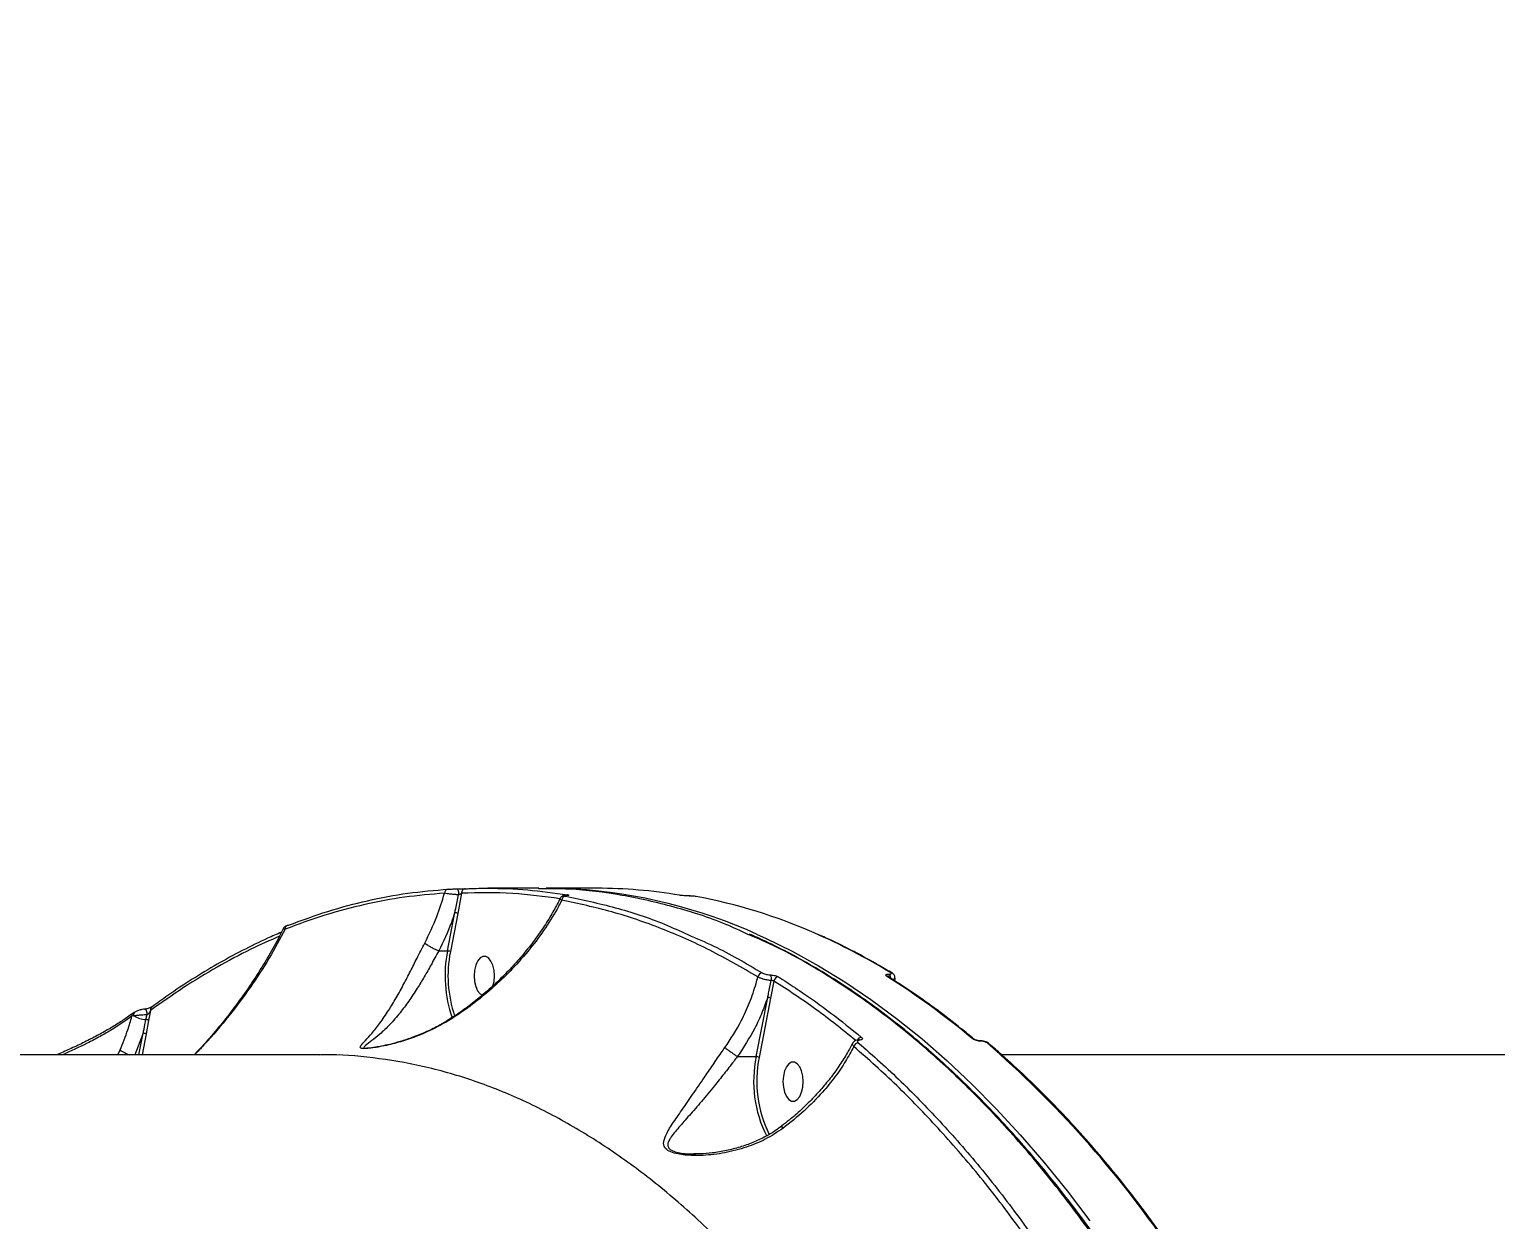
# Model space of a CAD drawing. Header units: millimetres. Extents: x -7735 to 7893, y -6545 to 6034.
# Drawn here: x 2766.6 to 3101.2, y 610.5 to 882.1 of the extents above; entities that cross this region are included whole.
import ezdxf

# ---------------------------------------------------------------- set-up
doc = ezdxf.new("R2010")
doc.units = ezdxf.units.MM
doc.layers.add('DIKOM_ОБЪЕКТ', color=7, linetype='Continuous')
doc.layers.add('DIKOM_РАЗМЕР_ОБЪЕКТА', color=7, linetype='Continuous')
doc.styles.add('style1', font='arial.ttf', dxfattribs={"width": 0.8})
doc.dimstyles.new('1-50', dxfattribs={"dimtxt": 300, "dimasz": 200, "dimexe": 100, "dimexo": 0, "dimgap": 100, "dimtad": 1, "dimtxsty": 'style1', "dimcen": 200, "dimclrd": 7, "dimclre": 7, "dimclrt": 7, "dimadec": 1, "dimazin": 2, "dimtfac": 1, "dimtmove": 0, "dimatfit": 2, "dimfxl": 0, "dimlwd": 25, "dimlwe": 18, "dimarcsym": 0})

# ---------------------------------------------------------------- blocks, each defined once
blk = doc.blocks.new('*D0')
at = {"layer": 'Defpoints', "color": 0, "transparency": 16777216}
for p in [(5893.22, 882.1), (-4595.74, 266.13), (5893.22, -5840.17)]:
    blk.add_point(p, dxfattribs=at)
at = {"layer": 'DIKOM_РАЗМЕР_ОБЪЕКТА', "color": 7, "lineweight": 18, "transparency": 16777216}
for p, q in [((5893.22, 882.1), (5893.22, -5940.17)), ((-4595.74, 266.13), (-4595.74, -5940.17))]:
    blk.add_line(p, q, dxfattribs=at)
at = {"layer": 'DIKOM_РАЗМЕР_ОБЪЕКТА', "color": 7, "lineweight": 25, "transparency": 16777216}
blk.add_line((-4395.74, -5840.17), (5693.22, -5840.17), dxfattribs=at)
at = {"layer": 'DIKOM_РАЗМЕР_ОБЪЕКТА', "color": 7, "transparency": 16777216}
for points in [[(-4395.74, -5806.84), (-4395.74, -5873.51), (-4595.74, -5840.17)], [(5693.22, -5806.84), (5693.22, -5873.51), (5893.22, -5840.17)]]:
    blk.add_solid(points, dxfattribs=at)
at = {"layer": 'DIKOM_РАЗМЕР_ОБЪЕКТА', "color": 7, "transparency": 16777216, "insert": (648.74, -5587), "char_height": 300, "attachment_point": 5, "style": 'style1'}
blk.add_mtext('10450', dxfattribs=at)

msp = doc.modelspace()

# ---------------------------------------------------------------- linework, layer by layer
at = {"layer": 'DIKOM_ОБЪЕКТ', "color": 7, "linetype": 'Continuous', "lineweight": 15}
for p, q in [((2882.832, 686.125), (2871.192, 686.125)), ((2896.119, 686.125), (2884.547, 686.125)), ((2865.234, 685.008), (2864.359, 680.386)), ((2917.243, 684.367), (2917.154, 684.367)), ((2917.154, 684.367), (2917.201, 684.363)), ((2917.29, 684.363), (2917.201, 684.363)), ((2917.243, 684.367), (2917.29, 684.363)), ((2862.002, 671.833), (2863.69, 680.562)), ((2864.359, 680.386), (2862.671, 671.657)), ((2860.049, 671.833), (2860.045, 671.834)), ((2860.049, 671.833), (2862.002, 671.833)), ((2962.548, 665.959), (2962.55, 665.957)), ((2962.723, 666.52), (2962.77, 666.52)), ((2936.485, 664.961), (2935.744, 661.04)), ((2964.115, 664.938), (2964.171, 665.606)), ((2932.463, 647.71), (2935.075, 661.216)), ((2935.744, 661.04), (2933.133, 647.534)), ((2790.418, 656.99), (2789.994, 656.903)), ((2792.995, 658.552), (2793.004, 658.552)), ((2793.833, 655.982), (2793.244, 652.883)), ((2794.261, 658.239), (2793.833, 655.982)), ((2792.575, 653.059), (2790.704, 648.125)), ((2791.621, 648.125), (2792.575, 653.059)), ((2793.244, 652.883), (2792.324, 648.125)), ((2786.819, 648.125), (2787.297, 649.259)), ((2983.588, 651.319), (2983.52, 651.319)), ((2983.794, 651.236), (2983.725, 651.236)), ((2832.867, 648.125), (2534.825, 648.125)), ((2928.179, 647.71), (2932.463, 647.71)), ((3250.6, 648.125), (2988.492, 648.125)), ((2918.226, 625.548), (2918.662, 625.552))]:
    msp.add_line(p, q, dxfattribs=at)
at = {"layer": 'DIKOM_ОБЪЕКТ', "color": 7, "linetype": 'Continuous', "lineweight": 15, "flags": 128}
for points in [[(2864.152, 685.968), (2864.243, 685.945), (2864.33, 685.865), (2864.408, 685.731), (2864.471, 685.553), (2864.516, 685.341), (2864.54, 685.107), (2864.542, 684.864), (2864.523, 684.628)], [(2884.547, 686.125), (2884.805, 686.125), (2888.129, 686.068)], [(2825.728, 677.679), (2825.57, 677.663), (2825.474, 677.635)], [(2932.673, 675.599), (2934.572, 674.74), (2940.658, 671.749), (2946.697, 668.417), (2952.683, 664.746), (2958.612, 660.739), (2964.479, 656.4), (2970.278, 651.732), (2976.005, 646.739), (2981.655, 641.426), (2987.223, 635.797), (2992.705, 629.856), (2998.096, 623.609), (3003.391, 617.061), (3008.585, 610.217)], [(2872.384, 663.786), (2872.627, 664.858), (2872.721, 666.125), (2872.627, 667.393), (2872.354, 668.558), (2871.922, 669.526), (2871.366, 670.219), (2870.733, 670.58), (2870.074, 670.58), (2869.441, 670.219), (2868.886, 669.526), (2868.454, 668.558), (2868.18, 667.393), (2868.086, 666.125), (2868.086, 666.125)], [(2868.086, 666.125), (2868.18, 664.858), (2868.454, 663.692), (2868.886, 662.724), (2869.441, 662.032), (2870.001, 661.694)], [(2790.266, 657.616), (2790.259, 657.611), (2790.202, 657.562)], [(2793.004, 658.552), (2793.088, 658.531), (2793.191, 658.433), (2793.284, 658.264), (2793.359, 658.038), (2793.409, 657.773), (2793.431, 657.49), (2793.423, 657.212)], [(2938.547, 642.002), (2938.641, 640.735), (2938.915, 639.569), (2939.347, 638.601), (2939.902, 637.909), (2940.535, 637.548), (2941.195, 637.548), (2941.828, 637.909), (2942.383, 638.601), (2942.815, 639.569), (2943.089, 640.735), (2943.183, 642.002), (2943.089, 643.27), (2942.815, 644.435), (2942.383, 645.403), (2941.828, 646.096), (2941.195, 646.457), (2940.535, 646.457), (2939.902, 646.096), (2939.347, 645.403), (2938.915, 644.435), (2938.641, 643.27), (2938.547, 642.002)]]:
    msp.add_lwpolyline(points, dxfattribs=at)
at = {"layer": 'DIKOM_ОБЪЕКТ', "color": 7, "linetype": 'Continuous', "lineweight": 15}
for centre, radius, start, end in [((2862.229, 685.016), 0.906, 94.16226, 181.31978), ((2866.154, 685.088), 0.923, 94.63545, 184.92584), ((2883.552, 566.773), 119.398, 65.70673, 86.38452), ((2896.092, 573.815), 112.31, 80.32787, 89.98635), ((2889.07, 683.342), 0.978, 94.65366, 177.18007), ((2889.401, 683.844), 0.792, 90.58864, 117.60913), ((2896.096, 563.096), 123.25, 66.26737, 79.4243), ((2863.704, 679.251), 1.311, 59.98639, 90.61083), ((2825.813, 676.853), 0.853, 113.41968, 184.82232), ((2888.296, 544.684), 143.244, 58.50177, 66.37524), ((2891.352, 666.176), 29.891, 169.09031, 198.73492), ((2862.016, 670.522), 1.311, 59.98639, 90.61083), ((2890.553, 666.131), 28.424, 168.78894, 198.81721), ((2933.908, 665.706), 1.102, 94.56298, 169.40918), ((2934.315, 665.485), 1.607, 344.92959, 33.00861), ((2937.585, 664.805), 1.111, 94.59751, 171.95847), ((2870.347, 519.335), 173.095, 49.96363, 57.96019), ((2962.182, 665.37), 0.694, 58.35167, 90.58112), ((2961.968, 665.697), 1.117, 355.66331, 47.48232), ((2962.007, 665.69), 1.128, 354.51954, 47.4012), ((2963.144, 666.126), 0.696, 58.81092, 90.5214), ((2935.089, 659.905), 1.311, 59.98547, 90.61176), ((2790.766, 657.022), 0.781, 136.24673, 188.74186), ((2791.118, 657.268), 0.753, 126.20872, 201.7275), ((2794.101, 664.211), 8.107, 242.9794, 263.70466), ((2793.184, 654.84), 1.314, 60.40334, 88.76644), ((2795.021, 658.436), 0.786, 130.31602, 194.5286), ((2792.588, 651.747), 1.312, 59.99356, 90.59413), ((2955.822, 649.697), 1.168, 94.15543, 165.02711), ((2956.57, 650.952), 1.15, 94.01205, 151.48066), ((2955.86, 651.123), 0.435, 54.66305, 93.04948), ((2981.707, 651.192), 0.67, 49.94949, 91.13667), ((2983.512, 651.004), 0.314, 47.35496, 88.84866), ((2983.58, 651.004), 0.315, 47.38876, 88.10009), ((2824.248, 465.665), 245.283, 34.45535, 49.01513), ((2985.133, 650.157), 0.668, 50.22029, 91.21064), ((2959.186, 642), 27.326, 167.93835, 207.08261), ((2932.477, 646.4), 1.31, 59.9789, 90.61833), ((2959.28, 642.027), 26.721, 168.10599, 206.82552)]:
    msp.add_arc(centre, radius, start, end, dxfattribs=at)
for points, knots in [([(2825.728, 677.679), (2828.724, 678.789), (2834.715, 681.01), (2843.806, 683.397), (2852.957, 685.144), (2859.095, 685.661), (2862.164, 685.92)], [0, 0, 0, 0, 0.2491003, 0.4982004, 0.749099, 1, 1, 1, 1]), ([(2862.164, 685.92), (2862.282, 685.926), (2862.52, 685.939), (2863.046, 685.953), (2863.62, 685.964), (2863.979, 685.967), (2864.152, 685.968)], [0, 0, 0, 0, 0.2583117, 0.5166819, 0.7678115, 1, 1, 1, 1]), ([(2864.152, 685.968), (2864.321, 685.969), (2864.669, 685.971), (2865.225, 685.981), (2865.734, 685.994), (2865.964, 686.003), (2866.079, 686.008)], [0, 0, 0, 0, 0.2338544, 0.4824566, 0.7413347, 1, 1, 1, 1]), ([(2866.079, 686.008), (2866.423, 686.023), (2868.139, 686.097), (2872.884, 686.175), (2880.32, 685.91), (2886.367, 685.061), (2889.393, 684.636)], [0, 0, 0, 0, 0.0441406, 0.2207138, 0.6100111, 1, 1, 1, 1]), ([(2930.575, 675.608), (2928.899, 676.382), (2923.336, 678.95), (2913.737, 681.995), (2901.83, 684.691), (2891.479, 686.044), (2885.113, 685.981), (2882.742, 685.957)], [0, 0, 0, 0, 0.1071174, 0.3555389, 0.6041533, 0.8525755, 1, 1, 1, 1]), ([(2861.323, 684.995), (2858.283, 684.74), (2852.202, 684.23), (2843.092, 682.501), (2833.998, 680.125), (2827.975, 677.895), (2824.964, 676.781)], [0, 0, 0, 0, 0.2491003, 0.4982004, 0.7491014, 1, 1, 1, 1]), ([(2856.82, 673.594), (2857.806, 675.604), (2859.634, 679.331), (2860.791, 683.209), (2861.323, 684.995)], [0, 0, 0, 0, 0.53951156, 1, 1, 1, 1]), ([(2864.523, 684.628), (2864.24, 684.642), (2863.657, 684.673), (2862.728, 684.764), (2861.881, 684.878), (2861.508, 684.956), (2861.323, 684.995)], [0, 0, 0, 0, 0.2380219, 0.4907068, 0.7463151, 1, 1, 1, 1]), ([(2887.758, 683.873), (2887.289, 682.955), (2886.264, 680.949), (2884.374, 677.872), (2882.16, 674.658), (2879.701, 671.495), (2877.036, 668.427), (2874.196, 665.498), (2871.227, 662.746), (2868.154, 660.2), (2865.176, 657.969), (2863.17, 656.679), (2862.263, 656.096)], [0, 0, 0, 0, 0.0894461, 0.1955033, 0.3020041, 0.4088143, 0.5157572, 0.6204321, 0.723031, 0.8229911, 0.9200367, 1, 1, 1, 1]), ([(2888.092, 683.39), (2887.845, 682.917), (2886.739, 680.805), (2884.445, 677.073), (2880.911, 672.288), (2877.063, 667.907), (2873.018, 663.961), (2868.876, 660.461), (2865.264, 657.817), (2863.027, 656.399), (2862.341, 655.964)], [0, 0, 0, 0, 0.0465647, 0.2078853, 0.3696715, 0.5309362, 0.6671834, 0.8037622, 0.9398778, 1, 1, 1, 1]), ([(2863.69, 680.562), (2863.756, 680.874), (2864.044, 682.227), (2864.315, 683.584), (2864.523, 684.628)], [0, 0, 0, 0, 0.23075345, 1, 1, 1, 1]), ([(2865.234, 685.008), (2865.188, 684.963), (2865.098, 684.875), (2864.913, 684.756), (2864.731, 684.675), (2864.597, 684.638), (2864.539, 684.63), (2864.523, 684.628)], [0, 0, 0, 0, 0.2916957, 0.567264, 0.8036566, 0.9441379, 1, 1, 1, 1]), ([(2887.682, 683.73), (2884.087, 684.221), (2876.613, 685.243), (2869.121, 685.088), (2865.234, 685.008)], [0, 0, 0, 0, 0.4811584, 1, 1, 1, 1]), ([(2888.092, 683.39), (2888.004, 683.454), (2887.801, 683.601), (2887.694, 683.767), (2887.762, 683.844), (2887.777, 683.862)], [0, 0, 0, 0, 0.3685207, 0.85395139, 1, 1, 1, 1]), ([(2889.127, 684.481), (2889.123, 684.481), (2888.946, 684.48), (2888.721, 684.464), (2888.453, 684.426), (2888.175, 684.32), (2887.947, 684.146), (2887.79, 683.983), (2887.758, 683.872), (2887.757, 683.869)], [0, 0, 0, 0, 0.0071239, 0.3099814, 0.538341, 0.669922, 0.8211898, 0.9951791, 1, 1, 1, 1]), ([(2932.825, 665.909), (2929.194, 668.007), (2921.932, 672.205), (2910.799, 677.08), (2899.521, 680.983), (2891.902, 682.588), (2888.092, 683.39)], [0, 0, 0, 0, 0.2485977, 0.4971942, 0.7485973, 1, 1, 1, 1]), ([(2889.187, 684.477), (2889.082, 684.474), (2888.872, 684.467), (2888.711, 684.44), (2888.674, 684.404), (2888.772, 684.361), (2888.924, 684.331), (2888.99, 684.318)], [0, 0, 0, 0, 0.18894164, 0.37742568, 0.57916036, 0.81641938, 1, 1, 1, 1]), ([(2888.99, 684.318), (2892.764, 683.511), (2900.311, 681.899), (2909.612, 678.865), (2915.087, 676.358), (2916.867, 675.542)], [0, 0, 0, 0, 0.4029368, 0.8058738, 1, 1, 1, 1]), ([(2889.397, 684.495), (2889.393, 684.494), (2889.383, 684.493), (2889.285, 684.485), (2889.162, 684.48), (2889.056, 684.48), (2889.033, 684.48)], [0, 0, 0, 0, 0.2067047, 0.5062286, 0.8913427, 1, 1, 1, 1]), ([(2889.393, 684.636), (2889.462, 684.624), (2889.622, 684.594), (2889.722, 684.552), (2889.68, 684.515), (2889.512, 684.488), (2889.296, 684.481), (2889.187, 684.477)], [0, 0, 0, 0, 0.182516, 0.423762, 0.6274471, 0.8134625, 1, 1, 1, 1]), ([(2917.201, 684.363), (2917.139, 684.363), (2916.925, 684.364), (2916.501, 684.379), (2915.954, 684.414), (2915.39, 684.466), (2915.113, 684.506), (2914.961, 684.529)], [0, 0, 0, 0, 0.07959882, 0.27564731, 0.47074839, 0.71052488, 1, 1, 1, 1]), ([(2918.717, 684.253), (2918.616, 684.269), (2918.437, 684.297), (2918.075, 684.331), (2917.734, 684.352), (2917.467, 684.362), (2917.331, 684.363), (2917.29, 684.363)], [0, 0, 0, 0, 0.3025315, 0.5347091, 0.7254305, 0.9171385, 1, 1, 1, 1]), ([(2863.69, 680.562), (2863.433, 679.798), (2862.436, 676.834), (2861.066, 673.963), (2860.049, 671.833)], [0, 0, 0, 0, 0.2578211, 1, 1, 1, 1]), ([(2824.148, 676.095), (2823.084, 675.644), (2820.076, 674.371), (2815.173, 671.937), (2809.446, 668.829), (2803.782, 665.396), (2798.809, 662.138), (2795.748, 659.896), (2794.535, 659.007)], [0, 0, 0, 0, 0.105574, 0.2984184, 0.4907295, 0.682343, 0.8741044, 1, 1, 1, 1]), ([(2824.519, 676.848), (2824.227, 676.247), (2823.244, 674.22), (2821.287, 670.755), (2818.651, 666.442), (2815.712, 662.092), (2812.639, 657.902), (2809.382, 653.846), (2806.62, 650.628), (2804.79, 648.736), (2804.199, 648.125)], [0, 0, 0, 0, 0.0608199, 0.2048243, 0.3515995, 0.5011162, 0.6531944, 0.7885775, 0.931728, 1, 1, 1, 1]), ([(2824.964, 676.781), (2823.772, 674.554), (2821.387, 670.097), (2817.076, 663.49), (2812.138, 656.886), (2807.844, 651.747), (2805.013, 648.868), (2804.283, 648.125)], [0, 0, 0, 0, 0.2259385, 0.452244, 0.6781638, 0.9169651, 1, 1, 1, 1]), ([(2824.964, 676.781), (2824.879, 676.791), (2824.604, 676.824), (2824.408, 676.856), (2824.486, 676.865), (2824.49, 676.866)], [0, 0, 0, 0, 0.29744412, 0.96581144, 1, 1, 1, 1]), ([(2825.478, 677.623), (2825.406, 677.599), (2825.184, 677.524), (2824.932, 677.371), (2824.633, 677.145), (2824.528, 676.93), (2824.493, 676.857)], [0, 0, 0, 0, 0.18195116, 0.56436865, 0.85116736, 1, 1, 1, 1]), ([(2963.504, 666.722), (2962.504, 667.323), (2959.609, 669.063), (2954.78, 671.697), (2949.937, 674.131), (2946.99, 675.394), (2945.983, 675.826)], [0, 0, 0, 0, 0.1730533, 0.5013013, 0.8294798, 1, 1, 1, 1]), ([(2823.702, 675.191), (2821.509, 674.225), (2816.726, 672.116), (2809.426, 668.179), (2801.788, 663.566), (2796.77, 660.014), (2794.261, 658.239)], [0, 0, 0, 0, 0.21945992, 0.47868956, 0.73934373, 1, 1, 1, 1]), ([(2862.341, 655.964), (2860.642, 655.014), (2857.242, 653.113), (2852.364, 651.366), (2848.652, 650.379), (2846.202, 649.888), (2844.511, 649.629), (2843.136, 649.512), (2842.262, 649.57), (2842.039, 649.82), (2842.321, 650.37), (2843.223, 651.347), (2844.792, 653.022), (2846.576, 655.272), (2848.47, 658.015), (2850.304, 661.063), (2851.958, 664.071), (2853.544, 667.143), (2855.119, 670.285), (2856.229, 672.444), (2856.82, 673.594)], [0, 0, 0, 0, 0.0873358, 0.1746807, 0.2336184, 0.2639465, 0.2941249, 0.3212126, 0.3485687, 0.3826721, 0.4154312, 0.4851405, 0.5550414, 0.6342215, 0.7133283, 0.7769218, 0.8404214, 0.8913063, 0.942136, 1, 1, 1, 1]), ([(2856.82, 673.594), (2856.837, 673.58), (2856.953, 673.488), (2857.268, 673.27), (2857.872, 672.906), (2858.604, 672.508), (2859.373, 672.125), (2859.821, 671.931), (2860.045, 671.834)], [0, 0, 0, 0, 0.0319046, 0.2097092, 0.4072905, 0.6048441, 0.8024141, 1, 1, 1, 1]), ([(2916.867, 675.542), (2918.831, 674.708), (2924.546, 672.279), (2930.145, 668.974), (2933.82, 666.805)], [0, 0, 0, 0, 0.3436597, 1, 1, 1, 1]), ([(3099.147, 267.128), (3099.118, 271.706), (3099.041, 284.04), (3098.365, 304.108), (3096.958, 327.231), (3094.866, 350.39), (3092.079, 373.503), (3088.586, 396.487), (3084.465, 418.837), (3079.746, 440.49), (3074.469, 461.401), (3068.548, 481.911), (3061.977, 501.93), (3054.763, 521.373), (3047.064, 539.815), (3038.92, 557.214), (3030.375, 573.555), (3021.292, 589.104), (3011.679, 603.77), (3001.556, 617.482), (2991.27, 629.789), (2980.878, 640.728), (2970.435, 650.356), (2959.649, 658.982), (2948.532, 666.465), (2938.799, 672.076), (2932.754, 674.672), (2930.575, 675.608)], [0, 0, 0, 0, 0.0243023, 0.065474, 0.1066774, 0.1478492, 0.1902168, 0.232619, 0.2749866, 0.3161585, 0.3573619, 0.3985337, 0.4409012, 0.4833034, 0.5256711, 0.5668427, 0.6080462, 0.6492181, 0.6915858, 0.733988, 0.7763556, 0.8160449, 0.8557626, 0.8954519, 0.9362086, 0.976996, 1, 1, 1, 1]), ([(3099.616, 267.126), (3099.618, 268.725), (3099.626, 274.199), (3099.468, 283.546), (3099.148, 295.139), (3098.656, 306.675), (3098.008, 318.131), (3097.199, 329.508), (3096.231, 340.811), (3095.104, 352.044), (3093.817, 363.21), (3092.371, 374.313), (3090.765, 385.354), (3088.998, 396.339), (3087.069, 407.27), (3084.979, 418.136), (3082.737, 428.904), (3080.35, 439.528), (3077.823, 449.979), (3075.16, 460.251), (3072.359, 470.35), (3069.42, 480.279), (3066.342, 490.043), (3063.124, 499.644), (3059.765, 509.083), (3056.265, 518.365), (3052.621, 527.491), (3048.835, 536.459), (3044.916, 545.248), (3040.878, 553.82), (3036.737, 562.144), (3032.497, 570.209), (3028.157, 578.021), (3023.715, 585.584), (3019.17, 592.9), (3014.522, 599.973), (3009.768, 606.803), (3004.906, 613.391), (2999.937, 619.741), (2994.858, 625.852), (2989.679, 631.712), (2984.422, 637.296), (2979.104, 642.581), (2973.735, 647.562), (2968.309, 652.243), (2962.827, 656.627), (2957.287, 660.713), (2951.692, 664.5), (2946.04, 667.993), (2940.332, 671.175), (2935.276, 673.749), (2932.109, 675.132), (2930.877, 675.67)], [0, 0, 0, 0, 0.0084927, 0.0290753, 0.0496643, 0.0701552, 0.0905516, 0.1108766, 0.1311535, 0.1514055, 0.1716558, 0.1919229, 0.2122268, 0.2325905, 0.2530372, 0.2735899, 0.2941887, 0.3147166, 0.3351429, 0.355491, 0.3757841, 0.3960456, 0.4162985, 0.4365639, 0.4568589, 0.4772073, 0.4976314, 0.5181548, 0.5387614, 0.5593385, 0.5798001, 0.6001772, 0.620492, 0.640768, 0.6610284, 0.6812956, 0.7015856, 0.7219212, 0.7423248, 0.7628193, 0.7834173, 0.8040083, 0.8244663, 0.8448577, 0.8651982, 0.885504, 0.9057911, 0.9260752, 0.9463701, 0.9666887, 0.9870466, 1, 1, 1, 1]), ([(2860.045, 671.834), (2860.045, 671.833), (2859.411, 670.803), (2858.359, 668.755), (2856.694, 665.883), (2854.994, 663.056), (2853.148, 660.276), (2851.05, 657.475), (2848.827, 654.936), (2846.654, 652.869), (2844.737, 651.318), (2843.457, 650.407), (2842.92, 649.896), (2842.898, 649.662), (2843.396, 649.638), (2843.586, 649.628)], [0, 0, 0, 0, 0.000021, 0.08380262, 0.15819951, 0.23469519, 0.32960726, 0.42679209, 0.54600834, 0.6674397, 0.77121583, 0.87654859, 0.92378347, 0.9710035, 1, 1, 1, 1]), ([(2925.294, 649.755), (2926.607, 651.764), (2928.77, 655.071), (2930.999, 660.06), (2932.177, 663.44), (2932.693, 665.406), (2932.825, 665.909)], [0, 0, 0, 0, 0.3957852, 0.6516362, 0.910997, 1, 1, 1, 1]), ([(2935.867, 665.067), (2935.807, 665.072), (2935.488, 665.097), (2934.862, 665.188), (2934.041, 665.384), (2933.307, 665.635), (2932.985, 665.817), (2932.825, 665.909)], [0, 0, 0, 0, 0.0542509, 0.2910953, 0.5276727, 0.7637425, 1, 1, 1, 1]), ([(2933.82, 666.805), (2933.918, 666.754), (2934.113, 666.652), (2934.558, 666.517), (2935.055, 666.415), (2935.434, 666.372), (2935.627, 666.362), (2935.663, 666.361)], [0, 0, 0, 0, 0.2364338, 0.4726402, 0.7092187, 0.9458785, 1, 1, 1, 1]), ([(2935.663, 666.361), (2935.698, 666.359), (2935.89, 666.349), (2936.266, 666.306), (2936.761, 666.204), (2937.204, 666.068), (2937.399, 665.964), (2937.496, 665.913)], [0, 0, 0, 0, 0.053602, 0.2898164, 0.5263749, 0.7631239, 1, 1, 1, 1]), ([(2937.496, 665.913), (2937.823, 665.707), (2939.456, 664.681), (2943.47, 662.041), (2949.502, 657.76), (2954.16, 653.987), (2956.49, 652.1)], [0, 0, 0, 0, 0.0507655, 0.2538463, 0.6266957, 1, 1, 1, 1]), ([(2962.175, 666.064), (2962.106, 666.115), (2961.969, 666.218), (2961.969, 666.355), (2962.129, 666.458), (2962.402, 666.513), (2962.632, 666.518), (2962.723, 666.52)], [0, 0, 0, 0, 0.2150137, 0.4299632, 0.6446674, 0.8591952, 1, 1, 1, 1]), ([(2982.132, 651.711), (2981.17, 652.505), (2978.384, 654.809), (2973.722, 658.393), (2968.157, 662.373), (2964.409, 664.769), (2962.546, 665.96)], [0, 0, 0, 0, 0.1498861, 0.4344452, 0.7189714, 1, 1, 1, 1]), ([(2962.77, 666.52), (2962.831, 666.522), (2962.986, 666.526), (2963.169, 666.562), (2963.275, 666.631), (2963.275, 666.721), (2963.183, 666.789), (2963.137, 666.823)], [0, 0, 0, 0, 0.142209, 0.3570683, 0.5715482, 0.785747, 1, 1, 1, 1]), ([(2964.087, 665.601), (2964.098, 665.695), (2964.125, 665.907), (2964.011, 666.213), (2963.824, 666.476), (2963.649, 666.636), (2963.533, 666.699), (2963.501, 666.717)], [0, 0, 0, 0, 0.1990181, 0.4515503, 0.6803926, 0.9104991, 1, 1, 1, 1]), ([(2935.075, 661.216), (2935.141, 661.528), (2935.416, 662.81), (2935.673, 664.095), (2935.867, 665.067)], [0, 0, 0, 0, 0.2436037, 1, 1, 1, 1]), ([(2936.485, 664.961), (2936.452, 664.974), (2936.385, 665), (2936.236, 665.033), (2936.069, 665.056), (2935.943, 665.066), (2935.879, 665.067), (2935.867, 665.067)], [0, 0, 0, 0, 0.2373324, 0.4742708, 0.7108944, 0.9468508, 1, 1, 1, 1]), ([(2955.157, 651.397), (2952.136, 653.832), (2945.994, 658.78), (2939.689, 662.879), (2936.485, 664.961)], [0, 0, 0, 0, 0.4919493, 1, 1, 1, 1]), ([(2964.081, 665.612), (2964.085, 665.584), (2964.101, 665.488), (2963.929, 665.37), (2963.676, 665.317), (2963.568, 665.294)], [0, 0, 0, 0, 0.1964941, 0.6594225, 1, 1, 1, 1]), ([(2935.075, 661.216), (2934.649, 660.036), (2933.795, 657.668), (2931.66, 653.063), (2929.567, 649.844), (2928.179, 647.71)], [0, 0, 0, 0, 0.25039739, 0.50286718, 1, 1, 1, 1]), ([(2790.191, 657.576), (2789.806, 657.288), (2788.793, 656.529), (2786.861, 655.262), (2784.436, 653.794), (2781.765, 652.316), (2778.883, 650.847), (2775.921, 649.443), (2773.84, 648.55), (2772.852, 648.125)], [0, 0, 0, 0, 0.093347, 0.2458674, 0.3994977, 0.5536758, 0.7077411, 0.8611766, 1, 1, 1, 1]), ([(2789.994, 656.903), (2788.566, 655.903), (2786.403, 654.389), (2782.782, 652.316), (2779.138, 650.369), (2776.08, 648.993), (2774.153, 648.125)], [0, 0, 0, 0, 0.3438882, 0.5209756, 0.6980616, 1, 1, 1, 1]), ([(2787.297, 649.259), (2787.929, 650.778), (2788.978, 653.299), (2789.705, 655.878), (2789.994, 656.903)], [0, 0, 0, 0, 0.6025831, 1, 1, 1, 1]), ([(2790.693, 657.862), (2790.547, 657.788), (2790.357, 657.691), (2790.207, 657.571), (2790.173, 657.543)], [0, 0, 0, 0, 0.7669495, 1, 1, 1, 1]), ([(2793.423, 657.212), (2793.254, 657.212), (2792.845, 657.21), (2792.092, 657.177), (2791.191, 657.106), (2790.689, 657.03), (2790.418, 656.99)], [0, 0, 0, 0, 0.1616156, 0.3913142, 0.6723919, 1, 1, 1, 1]), ([(2792.158, 658.42), (2791.992, 658.38), (2791.56, 658.278), (2791.058, 658.083), (2790.772, 657.921), (2790.678, 657.868)], [0, 0, 0, 0, 0.29478005, 0.7690549, 1, 1, 1, 1]), ([(2792.996, 658.543), (2792.78, 658.529), (2792.497, 658.511), (2792.224, 658.437), (2792.158, 658.42)], [0, 0, 0, 0, 0.7601204, 1, 1, 1, 1]), ([(2792.575, 653.059), (2792.641, 653.371), (2792.86, 654.401), (2793.068, 655.434), (2793.212, 656.154)], [0, 0, 0, 0, 0.3029926, 1, 1, 1, 1]), ([(2794.516, 659.039), (2794.506, 659.032), (2794.468, 659.002), (2794.26, 658.883), (2793.927, 658.745), (2793.541, 658.632), (2793.245, 658.576), (2793.067, 658.554), (2793.008, 658.553), (2793.003, 658.553)], [0, 0, 0, 0, 0.07342, 0.2838741, 0.55436, 0.7485394, 0.887239, 0.9914892, 1, 1, 1, 1]), ([(2793.212, 656.154), (2793.275, 656.466), (2793.345, 656.819), (2793.415, 657.172), (2793.423, 657.212)], [0, 0, 0, 0, 0.8864421, 1, 1, 1, 1]), ([(2794.261, 658.239), (2794.195, 658.106), (2794.075, 657.864), (2793.857, 657.555), (2793.67, 657.357), (2793.544, 657.265), (2793.474, 657.228), (2793.439, 657.217), (2793.423, 657.212)], [0, 0, 0, 0, 0.3535506, 0.6499315, 0.8418425, 0.924567, 0.9644798, 1, 1, 1, 1]), ([(2862.263, 656.097), (2861.587, 655.679), (2859.979, 654.685), (2857.247, 653.359), (2854.228, 652.123), (2851.388, 651.179), (2848.993, 650.527), (2847.134, 650.113), (2845.727, 649.855), (2844.685, 649.706), (2844.008, 649.637), (2843.632, 649.624), (2843.588, 649.625), (2843.585, 649.625)], [0, 0, 0, 0, 0.11192167, 0.26608834, 0.4274691, 0.57374455, 0.69141526, 0.78481264, 0.85451372, 0.91202809, 0.95964215, 0.99786246, 1, 1, 1, 1]), ([(2862.341, 655.964), (2862.333, 655.978), (2862.283, 656.06), (2862.278, 656.071), (2862.274, 656.08)], [0, 0, 0, 0, 0.1727785, 1, 1, 1, 1]), ([(2787.297, 649.259), (2787.317, 649.244), (2787.425, 649.161), (2787.723, 648.962), (2788.301, 648.641), (2788.927, 648.334), (2789.31, 648.177), (2789.437, 648.125)], [0, 0, 0, 0, 0.0469438, 0.2629383, 0.5588263, 0.8547968, 1, 1, 1, 1]), ([(2938.539, 631.338), (2937.226, 630.468), (2934.597, 628.727), (2930.099, 626.917), (2925.312, 625.663), (2920.743, 625.12), (2917.253, 625.131), (2914.923, 625.402), (2913.234, 625.799), (2911.814, 626.511), (2911.284, 627.466), (2911.332, 628.444), (2911.813, 629.878), (2913.048, 632.006), (2915.177, 635.046), (2917.574, 638.522), (2920.002, 642.052), (2922.312, 645.455), (2924.009, 647.931), (2925.017, 649.363), (2925.294, 649.755)], [0, 0, 0, 0, 0.0712984, 0.1426952, 0.2203434, 0.2979615, 0.3555873, 0.3853411, 0.4149614, 0.4491143, 0.4886714, 0.5175512, 0.5465127, 0.6250137, 0.7037132, 0.7839251, 0.8640147, 0.9212525, 0.9784137, 1, 1, 1, 1]), ([(2925.294, 649.755), (2925.316, 649.739), (2925.414, 649.669), (2925.688, 649.471), (2926.196, 649.108), (2926.877, 648.624), (2927.578, 648.129), (2927.975, 647.851), (2928.173, 647.711)], [0, 0, 0, 0, 0.0352134, 0.1540803, 0.3655479, 0.5770192, 0.7884884, 1, 1, 1, 1]), ([(2954.395, 650.792), (2954.094, 650.189), (2953.331, 648.66), (2951.814, 646.209), (2949.888, 643.459), (2947.713, 640.75), (2945.323, 638.113), (2942.73, 635.586), (2940.382, 633.506), (2938.844, 632.336), (2938.286, 631.912)], [0, 0, 0, 0, 0.0889514, 0.2258157, 0.3640193, 0.5031924, 0.6428546, 0.7823284, 0.921024, 1, 1, 1, 1]), ([(2954.693, 649.999), (2954.094, 648.876), (2952.852, 646.546), (2950.458, 643.059), (2947.354, 639.247), (2943.449, 635.229), (2940.188, 632.644), (2938.539, 631.338)], [0, 0, 0, 0, 0.1665427, 0.3455492, 0.5267579, 0.7607829, 1, 1, 1, 1]), ([(2954.693, 649.999), (2954.654, 650.047), (2954.501, 650.233), (2954.375, 650.507), (2954.454, 650.682), (2954.484, 650.75)], [0, 0, 0, 0, 0.1744248, 0.6788727, 1, 1, 1, 1]), ([(2955.837, 651.553), (2955.806, 651.552), (2955.544, 651.543), (2955.163, 651.435), (2954.707, 651.166), (2954.549, 650.898), (2954.48, 650.781)], [0, 0, 0, 0, 0.0556345, 0.4642753, 0.7656031, 1, 1, 1, 1]), ([(2996.186, 603.465), (2993.318, 607.447), (2987.581, 615.413), (2978.578, 626.345), (2969.297, 636.483), (2961.288, 644.275), (2956.365, 648.547), (2954.693, 649.999)], [0, 0, 0, 0, 0.2203113, 0.4406218, 0.6630836, 0.8855448, 1, 1, 1, 1]), ([(2956.111, 651.478), (2955.993, 651.461), (2955.757, 651.429), (2955.565, 651.302), (2955.52, 651.134), (2955.609, 650.978), (2955.711, 650.886), (2955.737, 650.862)], [0, 0, 0, 0, 0.2256457, 0.4513611, 0.6801954, 0.9175963, 1, 1, 1, 1]), ([(2955.737, 650.862), (2957.413, 649.408), (2962.316, 645.154), (2970.281, 637.409), (2979.557, 627.295), (2988.614, 616.317), (2994.42, 608.258), (2997.323, 604.228)], [0, 0, 0, 0, 0.1144547, 0.3347649, 0.555076, 0.7775384, 1, 1, 1, 1]), ([(2955.914, 651.568), (2955.914, 651.568), (2955.915, 651.569), (2955.882, 651.56), (2955.839, 651.559), (2955.829, 651.558)], [0, 0, 0, 0, 0.3234664, 0.8517045, 1, 1, 1, 1]), ([(2956.49, 652.1), (2956.517, 652.076), (2956.621, 651.983), (2956.712, 651.826), (2956.665, 651.656), (2956.47, 651.528), (2956.231, 651.495), (2956.111, 651.478)], [0, 0, 0, 0, 0.0825726, 0.3217074, 0.551312, 0.7755912, 1, 1, 1, 1]), ([(2983.725, 651.236), (2983.649, 651.238), (2983.421, 651.243), (2982.987, 651.309), (2982.47, 651.45), (2982.001, 651.644), (2981.796, 651.789), (2981.694, 651.862)], [0, 0, 0, 0, 0.1082955, 0.3203904, 0.5430729, 0.7715693, 1, 1, 1, 1]), ([(2983.519, 651.319), (2983.516, 651.319), (2983.463, 651.317), (2983.298, 651.328), (2983.029, 651.367), (2982.715, 651.444), (2982.431, 651.545), (2982.24, 651.637), (2982.145, 651.7), (2982.14, 651.704), (2982.139, 651.706)], [0, 0, 0, 0, 0.0069708, 0.1392104, 0.2904359, 0.4645453, 0.6510187, 0.8100373, 0.9382572, 1, 1, 1, 1]), ([(2985.552, 650.659), (2985.515, 650.695), (2985.34, 650.867), (2984.928, 651.059), (2984.304, 651.252), (2983.834, 651.336), (2983.61, 651.315), (2983.59, 651.313)], [0, 0, 0, 0, 0.0786834, 0.3779023, 0.6638286, 0.9705282, 1, 1, 1, 1]), ([(2985.119, 650.825), (2985.052, 650.873), (2984.919, 650.969), (2984.613, 651.097), (2984.277, 651.188), (2983.994, 651.231), (2983.845, 651.234), (2983.794, 651.236)], [0, 0, 0, 0, 0.2289141, 0.457811, 0.6785314, 0.8883339, 1, 1, 1, 1]), ([(3027.014, 604.205), (3026.171, 605.398), (3023.727, 608.857), (3019.609, 614.386), (3014.631, 620.703), (3009.564, 626.75), (3004.413, 632.527), (2999.181, 638.028), (2993.871, 643.246), (2989.323, 647.431), (2986.534, 649.831), (2985.56, 650.67)], [0, 0, 0, 0, 0.0652733, 0.1892967, 0.3133244, 0.4373493, 0.5613707, 0.6853862, 0.8093934, 0.9333913, 1, 1, 1, 1]), ([(3029.079, 327.68), (3028.432, 334.62), (3027.138, 348.505), (3024.442, 369.026), (3021.175, 389.441), (3017.266, 409.656), (3012.728, 429.598), (3007.657, 448.826), (3002.084, 467.293), (2996.049, 484.967), (2989.453, 502.136), (2982.296, 518.715), (2974.588, 534.634), (2966.497, 549.545), (2958.06, 563.42), (2949.318, 576.256), (2940.133, 588.257), (2930.516, 599.345), (2920.49, 609.459), (2910.271, 618.383), (2899.896, 626.112), (2889.406, 632.668), (2878.636, 638.156), (2867.612, 642.5), (2856.366, 645.701), (2845.134, 647.531), (2837.27, 648.279), (2833.196, 648.087), (2832.816, 648.069)], [0, 0, 0, 0, 0.0392428, 0.0785159, 0.1177587, 0.1581423, 0.1985587, 0.2389423, 0.2781874, 0.3174625, 0.3567076, 0.3970917, 0.4375083, 0.4778924, 0.5171659, 0.5564698, 0.5957433, 0.6361546, 0.6765986, 0.71701, 0.7563481, 0.7957168, 0.8350548, 0.8755303, 0.9160389, 0.9565145, 0.9959508, 1, 1, 1, 1]), ([(2928.173, 647.711), (2928.173, 647.711), (2927.874, 647.363), (2926.876, 646.012), (2925.069, 643.754), (2922.607, 640.642), (2919.929, 637.415), (2917.204, 634.285), (2914.746, 631.526), (2913.145, 629.629), (2912.41, 628.327), (2912.195, 627.547), (2912.371, 626.969), (2912.855, 626.479), (2913.366, 626.21), (2914.29, 625.904), (2915.441, 625.679), (2916.903, 625.516), (2917.865, 625.54), (2918.226, 625.548)], [0, 0, 0, 0, 0.0000524, 0.0327686, 0.1199146, 0.2092597, 0.3325428, 0.4588798, 0.5785048, 0.7004825, 0.7424977, 0.785319, 0.8276216, 0.8405604, 0.8786425, 0.8876887, 0.929648, 0.9735748, 1, 1, 1, 1]), ([(2928.179, 647.71), (2928.178, 647.71), (2928.176, 647.71), (2928.174, 647.711), (2928.173, 647.711)], [0, 0, 0, 0, 0.65229651, 1, 1, 1, 1]), ([(2938.308, 631.897), (2937.824, 631.531), (2936.577, 630.587), (2934.354, 629.316), (2931.655, 628.048), (2928.73, 627.02), (2925.631, 626.213), (2922.579, 625.715), (2920.084, 625.504), (2918.702, 625.513), (2918.226, 625.517)], [0, 0, 0, 0, 0.0834854, 0.2151853, 0.3533866, 0.4968836, 0.6455642, 0.7987706, 0.9307834, 1, 1, 1, 1]), ([(2938.539, 631.338), (2938.525, 631.363), (2938.434, 631.524), (2938.327, 631.747), (2938.349, 631.798), (2938.359, 631.82)], [0, 0, 0, 0, 0.0953896, 0.5960027, 1, 1, 1, 1])]:
    msp.add_open_spline(points, degree=3, knots=knots, dxfattribs=at)

# ---------------------------------------------------------------- dimensions: what is measured, and where the dimension line sits
at = {"layer": 'DIKOM_РАЗМЕР_ОБЪЕКТА'}
dim = msp.add_linear_dim(base=(5893.216, -5840.173), p1=(-4595.736, 266.125), p2=(5893.216, 882.098), text='10450', dimstyle='1-50', dxfattribs=at)
dim.commit()
dim.dimension.update_dxf_attribs({"geometry": '*D0', "text_midpoint": (648.74, -5840.173), "dimtype": 160})

doc.saveas('drawing.dxf')
